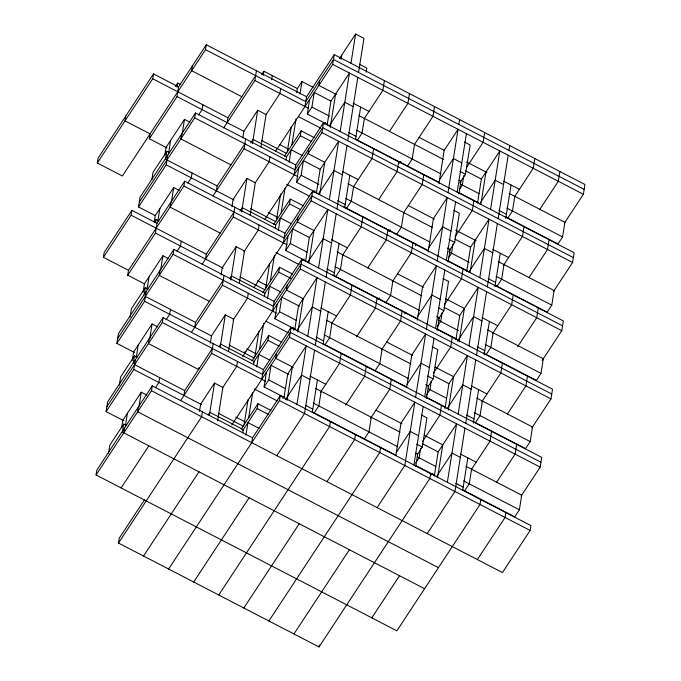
<?xml version="1.0" encoding="UTF-8"?>
<svg xmlns="http://www.w3.org/2000/svg" width="681" height="681" viewBox="0 0 681 681"><rect width="100%" height="100%" fill="white"/><g stroke="black" fill="none" stroke-linecap="round" stroke-linejoin="round"><path stroke-width="1.02" d="M305.003 106.483L306.552 96.736L206.283 44.784L205.509 49.653L122.376 175.987L97.306 163.006L98.081 158.128L153.506 73.906L178.567 86.896L177.026 96.642L149.318 138.754L166.956 147.888M127.705 275.184L128.479 270.306L103.41 257.324L104.184 252.447L131.893 210.335L156.962 223.325L155.421 233.072L127.705 275.184L144.415 283.841L143.095 292.192M125.789 116.017L125.023 120.895L150.084 133.876L149.318 138.754M103.41 257.324L131.118 215.213L131.893 210.335M97.306 163.006L152.731 78.783L153.506 73.906M480.777 499.607L480.011 504.485L396.87 630.819L96.064 474.955L96.838 470.086L152.263 385.863L252.532 437.815L251.757 442.684M123.738 420.756L106.1 411.613L107.641 401.867L163.065 317.644L263.334 369.596L261.793 379.343M134.54 352.537L116.902 343.394L118.443 333.647L173.868 249.425L274.137 301.385L272.596 311.132M154.229 221.887L155.225 215.622L138.507 206.964L140.056 197.218L195.481 112.995L295.75 164.955L294.201 174.694M108.5 453.529L109.82 445.178L123.678 424.118L126.462 425.565M119.303 385.31L120.631 376.959L134.48 355.908L137.264 357.346M130.105 317.099L131.433 308.748L145.291 287.688L148.075 289.136M151.88 179.622L153.038 172.319L166.896 151.259L169.68 152.706M121.652 427.583L122.81 420.271L141.282 392.196L146.858 395.082M132.293 360.411L133.612 352.051L152.084 323.977L157.66 326.871M164.7 155.762L166.028 147.411L184.5 119.337L190.067 122.222M122.359 432.478L123.678 424.118M133.323 363.211L134.48 355.908M144.134 295.001L145.291 287.688M155.591 222.61L156.094 219.478L158.877 220.916M165.577 159.609L166.896 151.259M177.034 87.219L177.698 83.048L180.482 84.487M124.546 427.974L123.78 432.844L424.586 588.707M106.1 411.613L133.808 369.502L135.349 359.755M116.902 343.394L144.61 301.283L146.16 291.536M138.507 206.964L166.224 164.853L167.764 155.106M125.44 425.778L127.424 413.256M136.251 357.568L138.234 345.037M147.053 289.348L149.037 276.818M157.856 221.138L159.839 208.607M168.658 152.919L170.642 140.388M138.405 406.915L137.63 411.784L438.436 567.648M149.207 338.704L148.432 343.573L198.571 369.553L198.878 367.604M160.009 270.485L159.243 275.354L209.373 301.334M170.82 202.266L170.046 207.143L220.176 233.115M181.623 134.055L180.848 138.924L230.987 164.904M192.425 65.836L191.65 70.713L241.789 96.685M138.967 406.812L141.282 392.196M149.769 338.602L152.084 323.977M160.58 270.383L162.895 255.767L168.462 258.652M171.382 202.172L173.698 187.547L179.265 190.442M182.023 135L184.5 119.337M430.647 473.635L429.873 478.505L319.023 646.95L118.485 543.046L119.26 538.169L144.661 499.565M96.064 474.955L151.488 390.732L152.263 385.863M106.866 406.736L162.291 322.513L163.065 317.644M117.677 338.525L173.093 254.302L173.868 249.425M128.479 270.306L183.904 186.083L184.67 181.214L284.939 233.166L283.398 242.913M139.282 202.095L194.706 117.873L195.481 112.995M159.652 377.615L158.877 382.492L155.413 387.753M170.454 309.404L169.68 314.273L166.215 319.534M181.257 241.185L180.482 246.062L177.017 251.323M192.059 172.974L191.293 177.843L187.828 183.104M202.861 104.755L202.095 109.632L198.631 114.893M183.947 395.474L184.713 390.605L212.429 348.493M194.749 327.263L195.524 322.394L223.232 280.283M205.551 259.044L206.326 254.175L234.034 212.063M216.354 190.833L217.128 185.956L244.837 143.844M227.165 122.614L227.931 117.745L255.647 75.634M199.499 411.443L200.657 404.139L214.515 383.08L222.866 387.412L217.571 420.824M210.301 343.233L211.459 335.92L225.317 314.869L233.668 319.193L228.544 351.566M221.104 275.013L222.261 267.71L236.12 246.65L244.479 250.983L239.346 283.347M231.915 206.803L233.064 199.49L246.922 178.439L255.281 182.763L250.157 215.128M242.879 137.536L243.875 131.28L257.724 110.22L266.084 114.553L260.959 146.917M202.393 411.835L201.627 416.712L118.485 543.046M180.482 400.743L211.655 353.362L213.196 343.624M191.284 332.524L222.457 285.152L224.006 275.405M202.087 264.313L233.26 216.933L234.809 207.194M212.889 196.094L244.07 148.722L245.611 138.975M223.7 127.883L254.873 80.503L256.414 70.764M209.382 415.444L214.515 383.08M220.193 347.233L225.317 314.869M230.825 280.061L236.12 246.65M241.636 211.851L246.922 178.439M252.438 143.631L257.724 110.22M263.241 75.421L263.905 71.241L297.325 88.556L296.661 92.735M271.6 79.745L272.255 75.565M237.49 361.483L236.724 366.352L222.287 388.289M248.301 293.264L247.526 298.142L233.098 320.07M259.103 225.053L258.329 229.923L243.9 251.859M269.906 156.834L269.131 161.712L255.281 182.763M280.708 88.624L279.942 93.493L266.084 114.553M244.879 353.243L245.194 351.294M242.811 432.767L243.304 429.634L209.884 412.311L208.148 414.95M244.079 424.765L248.046 399.704M253.613 364.548L254.107 361.415L220.687 344.101L218.95 346.731M254.881 356.546L258.848 331.485M264.415 296.337L264.909 293.205L231.489 275.882L229.761 278.52M265.684 288.327L269.65 263.275M275.218 228.118L275.72 224.985L289.57 203.934L290.344 199.056L303.343 205.798M276.486 220.116L280.623 194.017M286.029 159.907L286.522 156.775L300.381 135.715L301.147 130.846L314.145 137.579M287.288 151.897L291.264 126.845M245.935 435.142L247.927 422.612L259.061 428.392M248.693 417.742L252.66 392.682M256.746 366.931L258.729 354.401L269.872 360.172M259.495 349.523L263.632 323.424M267.548 298.712L269.531 286.182L280.674 291.953M270.306 281.313L274.434 255.213M278.35 230.501L280.334 217.971L291.477 223.743M281.108 213.093L285.075 188.041M289.153 162.282L291.136 149.752L302.279 155.523M291.911 144.883L296.048 118.783M299.955 94.072L301.947 81.541L313.081 87.313M242.725 430.511L257.163 408.574L257.929 403.705L270.927 410.439M253.528 362.292L267.965 340.364L268.74 335.486L281.73 342.228M264.339 294.081L278.767 272.145L279.542 267.275L292.541 274.009M284.522 397.525L264.092 386.944L266.407 372.328M295.324 329.306L274.894 318.725L277.21 304.109M306.127 261.095L285.705 250.514L288.02 235.89M316.929 192.876L296.507 182.295L298.823 167.679M327.731 124.666L307.31 114.085L309.625 99.46M264.092 386.944L268.714 379.921L271.029 365.305L288.667 374.448M274.894 318.725L279.516 311.711L281.832 297.095L299.47 306.229M285.705 250.514L290.319 243.492L292.634 228.876L309.344 237.533L305.548 261.547M296.507 182.295L301.121 175.281L303.437 160.656L320.155 169.322L316.35 193.336M307.31 114.085L311.932 107.062L314.247 92.446L330.957 101.103L327.152 125.117M276.418 353.413L275.643 358.291L293.29 367.425M287.22 285.203L286.454 290.072L303.164 298.729L297.869 332.141M298.023 216.984L297.256 221.853L313.967 230.518L308.842 262.883M308.834 148.773L308.059 153.642L324.769 162.299L319.644 194.672M319.636 80.554L318.861 85.423L336.499 94.565M168.624 569.018L279.465 400.573L280.24 395.704L530.916 525.587L530.141 530.456L502.433 572.568L151.488 390.732M231.77 424.961L289.502 337.231L291.042 327.484L541.718 457.368L540.178 467.115L521.127 496.066M242.572 356.75L300.304 269.021L301.853 259.274L552.521 389.157L550.98 398.904L531.929 427.855M253.953 287.654L311.106 200.801L312.656 191.055L563.323 320.938L561.782 330.685L542.153 360.513M264.756 219.444L321.917 132.582L323.458 122.844L574.134 252.728L572.585 262.474L553.534 291.425M275.567 151.225L332.72 64.372L334.26 54.625L584.936 184.508L583.387 194.255L564.336 223.206M283.934 397.976L287.74 373.963L306.212 345.888L296.95 404.361M294.737 329.766L298.542 305.752L317.014 277.678L307.752 336.142M287.067 400.36L292.353 366.948M330.285 127.5L335.571 94.089M341.087 59.281L341.751 55.11M318.563 267.931L327.825 209.459L309.344 237.533M329.366 199.712L338.627 141.248L320.155 169.322M340.168 131.501L349.43 73.029L330.957 101.103M350.97 63.282L355.601 34.05L363.96 38.383L358.555 72.484M314.571 350.221L304.535 413.563L276.826 455.674M315.337 345.344L325.373 282.002M326.148 277.133L336.176 213.791M336.95 208.914L346.978 145.572M347.753 140.703L357.789 77.362M312.298 412.303L317.423 379.938M323.1 344.084L328.225 311.719M333.903 275.873L339.036 243.509M344.714 207.654L349.838 175.289M355.516 139.443L360.641 107.07M366.157 72.271L366.812 68.091L359.389 64.244M321.16 391.286L318.844 405.902L314.23 412.916M330.379 421.675L329.604 426.553L218.754 594.998M341.181 353.465L339.64 363.211L320.581 392.162M351.983 285.245L350.443 294.992L331.962 323.066L329.647 337.682L325.033 344.705M362.786 217.035L361.245 226.782L342.773 254.856L340.457 269.472L335.835 276.486M373.588 148.816L372.047 158.562L353.575 186.637L351.26 201.253L346.638 208.275M384.399 80.605L382.85 90.352L364.378 118.426L362.062 133.042L357.448 140.056M319.023 646.95L319.338 645.001M355.439 434.665L354.673 439.543L326.957 481.654M366.25 366.455L364.701 376.193L345.65 405.152M377.053 298.235L375.503 307.982L356.452 336.933M387.855 230.025L386.314 239.763L367.834 267.837M398.657 161.806L397.117 171.552L378.645 199.627M409.46 93.595L407.919 103.333L389.447 131.407M371.298 417.257L368.983 431.873L364.361 438.896M382.101 349.047L379.785 363.663L375.163 370.677M392.903 280.827L390.588 295.443L385.974 302.466M380.509 447.655L379.734 452.524L268.893 620.97M391.311 379.436L389.77 389.183L370.719 418.134M402.122 311.226L400.573 320.972L381.522 349.923M412.924 243.006L411.375 252.753L392.324 281.704M423.727 174.796L422.186 184.542L403.705 212.617L401.39 227.233L396.776 234.247M434.529 106.576L432.988 116.323L414.516 144.398L412.201 159.013L407.578 166.036M395.857 455.598L400.981 423.233L414.84 402.173L404.803 465.515L377.095 507.626M406.659 387.378L411.784 355.014L425.642 333.962L415.606 397.304M417.3 320.215L422.595 286.803L436.444 265.743L426.417 329.085M428.102 251.996L433.397 218.584L447.247 197.533L437.219 260.874M438.904 183.776L444.199 150.365L458.058 129.313L448.021 192.655M458.824 124.444L459.598 119.567M413.929 464.97L423.19 406.506M424.74 396.759L434.001 338.287M435.542 328.54L444.804 270.076M446.344 260.329L455.606 201.857M457.147 192.11L466.408 133.646M415.699 466.638L417.683 454.108L415.827 453.146M426.502 398.419L428.485 385.889L425.702 384.45M437.304 330.2L439.288 317.678L436.504 316.231M448.107 261.989L450.098 249.459L447.306 248.02M458.917 193.77L460.901 181.248L459.045 180.286M420.603 448.456L419.113 457.853L415.648 463.114M431.243 381.283L429.924 389.643L426.459 394.903M442.046 313.073L440.726 321.423L437.262 326.684M453.018 243.815L451.529 253.204L448.643 257.597M463.821 175.596L462.331 184.994L459.445 189.378M417.104 454.985L422.297 447.085L426.927 417.853L421.36 414.967M427.906 386.765L433.107 378.874L437.738 349.634L432.163 346.748M438.717 318.555L443.91 310.655L448.541 281.423L442.965 278.538M449.52 250.336L454.712 242.445L459.343 213.204L453.776 210.318M459.743 183.002L465.515 174.225L470.145 144.993L464.578 142.108M441.45 405.416L439.909 415.163L422.586 441.484M452.252 337.206L450.711 346.944L433.388 373.265M463.054 268.986L461.514 278.733L444.191 305.054M473.865 200.776L472.316 210.514L455.002 236.835M484.668 132.557L483.118 142.303L466.383 167.747M434.342 475.908L438.138 451.895L456.619 423.82L447.357 482.293M444.974 408.736L448.949 383.684L467.421 355.61L458.16 414.074M455.947 339.478L459.752 315.465L478.224 287.391L468.962 345.863M466.749 271.268L470.554 247.254L489.026 219.18L479.773 277.644M477.56 203.049L481.356 179.035L499.837 150.961L490.575 209.433M437.636 477.245L442.761 444.88L424.195 435.253M448.277 410.073L453.563 376.661L434.997 367.042M459.079 341.862L464.365 308.45L445.8 298.823M470.043 272.596L475.176 240.231M480.854 204.385L485.979 172.012M464.97 428.153L454.942 491.495L427.225 533.606M465.744 423.276L475.781 359.934M476.547 355.065L486.583 291.723M487.349 286.846L497.385 223.504M498.16 218.635L508.188 155.294M508.962 150.416L509.737 145.547M462.705 490.235L467.83 457.862M473.338 423.063L478.632 389.651M484.148 354.844L489.435 321.432M494.951 286.633L500.237 253.221M505.753 218.414L511.048 185.002M482.369 400.998L480.054 415.614L475.44 422.637M493.172 332.779L490.856 347.404L486.243 354.418M503.974 264.568L501.667 279.184L497.045 286.207M491.58 431.396L490.039 441.135L471.567 469.209L469.252 483.833L464.629 490.848M502.391 363.177L500.841 372.924L481.79 401.875M513.193 294.967L511.652 304.705L492.593 333.664M523.995 226.747L522.455 236.494L503.404 265.445M534.798 158.537L533.257 168.275L514.785 196.349L512.47 210.974L507.847 217.988M505.847 512.597L505.072 517.466L477.364 559.578M516.649 444.387L515.108 454.125L496.636 482.199M527.452 376.167L525.911 385.914L507.439 413.988M538.262 307.948L536.713 317.695L517.662 346.646M549.065 239.738L547.524 249.484L529.043 277.559M559.867 171.518L558.326 181.265L539.846 209.339M462.774 489.886L514.768 516.828L519.382 509.805L521.697 495.189L465.991 466.323M472.648 421.19L525.57 448.609L530.193 441.594L532.508 426.978L476.802 398.113M483.459 352.979L536.373 380.398L540.995 373.375L543.31 358.759L487.605 329.893M495.189 285.245L547.175 312.179L551.797 305.165L554.113 290.549L498.407 261.683M505.992 217.026L557.986 243.968L562.6 236.945L564.915 222.329L509.209 193.464M175.392 86.555L177.698 83.048M178.567 86.896L206.283 44.784M155.225 215.622L173.698 187.547M154.357 222.108L156.094 219.478M156.962 223.325L184.67 181.214M261.589 74.748L263.905 71.241M144.415 283.841L162.895 255.767M250.787 142.967L253.094 139.452L286.522 156.775M297.325 88.556L301.947 81.541M306.552 96.736L334.26 54.625M339.436 58.617L355.601 34.05M239.984 211.178L242.291 207.671L275.72 224.985M284.403 156.289L301.147 130.846M295.75 164.955L323.458 122.844M324.496 124.248L325.646 122.495M329.212 125.951L344.799 102.269L353.158 106.594M273.6 224.5L290.344 199.056M284.939 233.166L312.656 191.055M313.694 192.468L314.843 190.706M121.133 487.945L148.841 445.834M318.41 194.17L333.996 170.48L342.347 174.813M262.798 292.719L279.542 267.275M274.137 301.385L301.853 259.274M302.883 260.678L304.041 258.925M307.599 262.381L323.194 238.699L331.545 243.023M251.996 360.93L268.74 335.486M263.334 369.596L291.042 327.484M399.696 163.21L400.854 161.457M292.081 328.897L293.239 327.135M143.555 556.028L198.98 471.805M293.622 330.259L294.771 328.506M296.797 330.6L312.383 306.91L320.742 311.243M241.185 429.149L257.929 403.705M252.532 437.815L280.24 395.704M388.894 231.429L390.051 229.676M282.819 398.47L283.968 396.717M285.416 399.687L301.581 375.129L309.94 379.453M439.568 179.605L453.427 158.545L461.778 162.878M378.091 299.649L379.24 297.886M193.693 582.008L249.11 497.785M415.495 245.781L416.653 244.028M428.766 247.816L442.624 226.764L450.975 231.089M404.693 313.992L405.85 312.238M479.62 203.883L495.206 180.193L503.557 184.525M417.964 316.035L431.814 294.975L440.173 299.308M243.824 607.988L299.248 523.766M468.809 272.102L484.395 248.412L492.755 252.736M407.153 384.246L421.011 363.194L429.37 367.527M457.428 341.19L473.593 316.622L481.952 320.955M396.351 452.465L410.209 431.405L418.56 435.738M293.962 633.96L349.379 549.737M447.204 408.532L462.791 384.842L471.15 389.174M431.686 475.04L432.835 473.286M436.402 476.743L451.988 453.052L460.339 457.385M371.809 617.829L399.517 575.717M584.162 189.386L333.494 59.502L305.778 101.614L205.509 49.653M332.72 64.372L583.387 194.255M353.218 103.223L369 111.403M419.13 137.383L444.199 150.365M466.485 161.916L486.906 172.497M503.617 181.155L519.399 189.335M358.81 115.532L443.297 159.311M465.574 170.854L481.356 179.035M459.947 171.34L465.515 174.225M311.932 107.062L329.57 116.204M356.495 130.156L440.982 173.927M460.475 184.032L479.041 193.651M506.894 208.088L562.6 236.945M254.873 80.503L308.723 108.407M348.587 132.463L356.01 136.311M498.986 210.395L506.417 214.243M355.584 139.094L439.143 182.389M458.645 192.493L478.139 202.597M573.359 257.597L322.683 127.713L294.975 169.824L194.706 117.873M298.397 116.613L320.683 128.156M321.917 132.582L572.585 262.474M300.381 135.715L311.515 141.486M342.407 171.442L358.189 179.622M408.328 205.594L434.325 219.069M455.674 230.127L476.104 240.716M492.814 249.374L508.596 257.546M152.731 78.783L227.931 117.745M279.925 144.687L288.276 149.011M348.008 183.751L432.486 227.531M454.772 239.074L470.554 247.254M177.026 96.642L243.875 131.28M261.513 140.414L286.582 153.404M449.145 239.559L454.712 242.445M301.121 175.281L318.768 184.415M345.693 198.367L430.171 242.147M448.745 251.766L469.166 262.347M496.091 276.299L551.797 305.165M244.07 148.722L297.92 176.626M337.776 200.674L345.207 204.521M488.183 278.606L495.615 282.453M343.854 206.828L428.34 250.608M447.834 260.712L467.336 270.808M562.557 325.816L311.881 195.932L284.173 238.044L183.904 186.083M286.667 184.347L309.872 196.366M311.106 200.801L561.782 330.685M289.57 203.934L300.713 209.705M331.604 239.652L347.387 247.833M397.525 273.813L423.522 287.28M482.012 317.584L497.794 325.765M166.99 159.984L217.128 185.956M268.195 212.421L277.473 217.23M337.197 251.97L421.684 295.741M443.969 307.284L459.752 315.465M166.224 164.853L234 199.976M250.71 208.633L275.779 221.623M438.343 307.769L443.91 310.655M290.319 243.492L307.029 252.149M334.882 266.586L419.368 310.357M437.943 319.976L458.364 330.566M485.289 344.518L540.995 373.375M233.26 216.933L287.11 244.837M326.974 268.893L334.405 272.74M477.381 346.825L484.804 350.672M333.052 275.047L417.538 318.819M437.032 328.923L456.534 339.027M551.755 394.027L301.079 264.143L273.362 306.254L173.093 254.302M275.865 252.557L299.07 264.586M300.304 269.021L550.98 398.904M278.767 272.145L290.838 278.401M320.802 307.872L336.584 316.052M386.723 342.024L412.712 355.499M471.209 385.804L486.992 393.976M131.118 215.213L206.326 254.175M257.384 280.632L266.671 285.441M326.395 320.181L410.881 363.96M433.167 375.503L448.949 383.684M155.421 233.072L223.189 268.186M239.908 276.844L264.969 289.834M427.532 375.989L433.107 378.874M279.516 311.711L296.226 320.368M324.079 334.797L408.566 378.576M428.06 388.681L446.634 398.3M474.487 412.729L530.193 441.594M222.457 285.152L276.307 313.056M316.171 337.104L323.594 340.951M466.579 415.035L474.002 418.883M323.177 343.743L406.736 387.038M426.229 397.142L445.723 407.238M540.944 462.246L290.276 332.362L262.56 374.473L162.291 322.513M265.982 321.253L288.267 332.796M289.502 337.231L540.178 467.115M267.965 340.364L279.108 346.135M310 376.082L325.782 384.263M375.912 410.243L401.909 423.71M460.399 454.014L476.181 462.195M145.385 296.414L195.524 322.394M246.582 348.851L255.869 353.66M315.592 388.4L400.079 432.171M422.356 443.714L438.138 451.895M144.61 301.283L211.459 335.92M229.097 345.063L254.166 358.053M416.729 444.199L422.297 447.085M268.714 379.921L285.424 388.579M313.277 403.016L397.764 446.787M417.257 456.891L435.831 466.511M463.676 480.948L519.382 509.805M211.655 353.362L265.505 381.266M305.369 405.323L312.792 409.17M455.768 483.255L463.199 487.102M312.375 411.954L395.925 455.248M415.427 465.353L434.921 475.457M279.465 400.573L530.141 530.456M254.251 388.987L277.465 401.015M257.163 408.574L268.297 414.354M134.583 364.624L184.713 390.605M235.779 417.061L245.066 421.871M133.808 369.502L201.585 404.616M218.295 413.273L243.364 426.263"/></g></svg>
